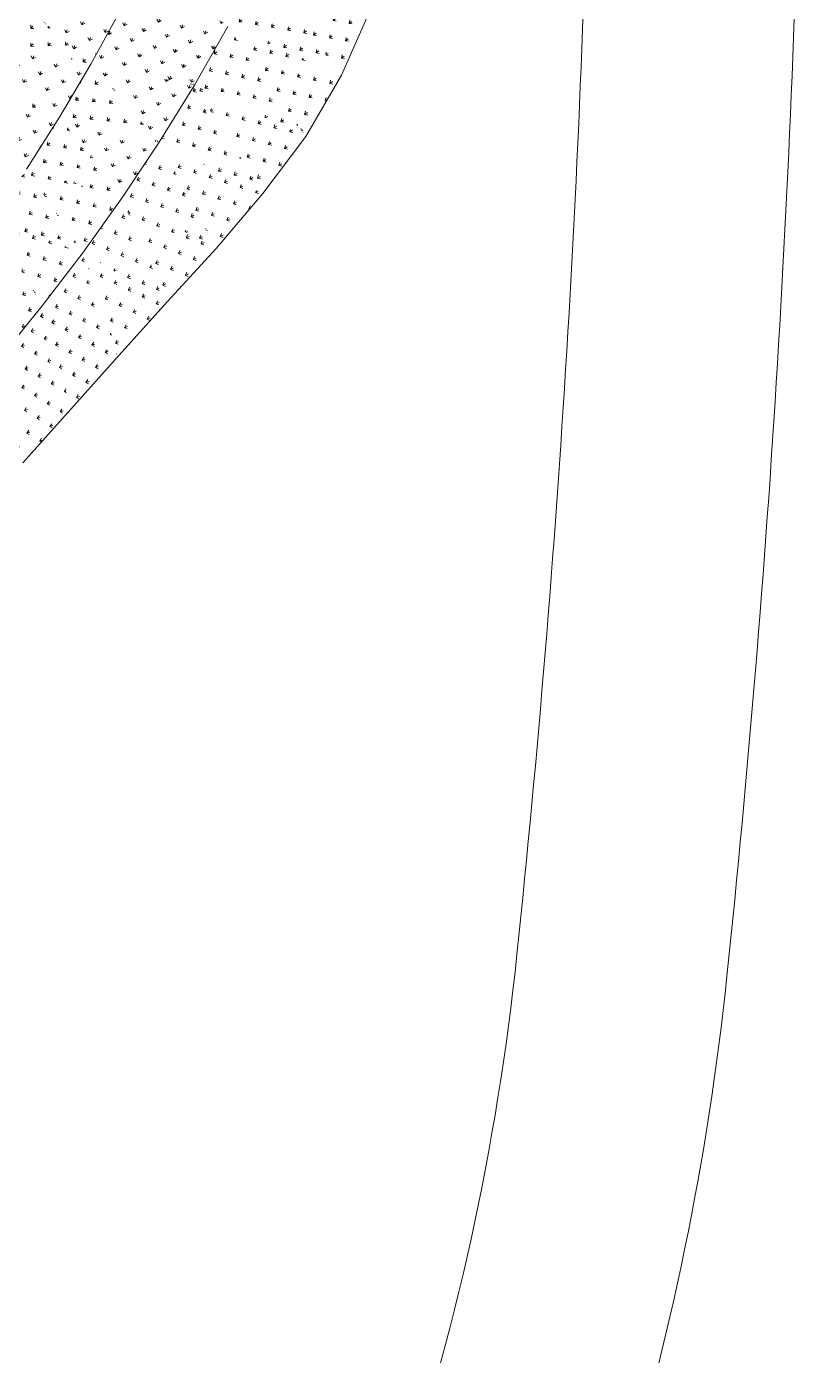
# Model space of a CAD drawing. Header units: millimetres. Extents: x 15878 to 679837, y -72324 to 391440.
# Drawn here: x 209066 to 220078, y -23974 to -5090 of the extents above; entities that cross this region are included whole.
import ezdxf

# ---------------------------------------------------------------- set-up
doc = ezdxf.new("R2010")
doc.units = ezdxf.units.MM
doc.layers.add('A-FLOR', color=192, linetype='Continuous', lineweight=5)
doc.layers.add('A-FLOR-PATT', color=8, linetype='Continuous', lineweight=5)

msp = doc.modelspace()

# ---------------------------------------------------------------- hatches: boundary and pattern name
at = {"layer": 'A-FLOR-PATT'}
h = msp.add_hatch(dxfattribs=at)
h.set_pattern_fill('FP_2327', color=256, style=0, pattern_type=2)
h.set_pattern_definition([(74.521, (104841.62, -77907.13), (-117.36906, 214.6508), [47.525, -310.928]), (31.55, (104841.62, -77907.13), (-117.37225, 214.6495), [46.872, -203.113]), (118.67, (104841.62, -77907.13), (-213.0336, -130.80147), [45.871, -198.773])])
h.paths.add_polyline_path([(211924.5, -5089.6), (210787.8, -4074.6), (210398.7, -4854.9), (210787.8, -4914.8)], flags=0)
h = msp.add_hatch(dxfattribs=at)
h.set_pattern_fill('FP_2329', color=256, style=0, pattern_type=2)
h.set_pattern_definition([(266.277, (220842.19, -12419.19), (160.239, -181.621), [47.188, -308.727]), (223.426, (220842.2, -12419.2), (160.239, -181.62), [47.336, -205.121]), (311.421, (220842.2, -12419.2), (183.35, 173.5425), [45.413, -196.79])])
h.paths.add_polyline_path([(211924.5, -5089.6), (212365.6, -4241.5), (210787.8, -4074.6), (211661.7, -4854.9)], flags=0)
h = msp.add_hatch(dxfattribs=at)
h.set_pattern_fill('FP_2150', color=256, style=0, pattern_type=2)
h.set_pattern_definition([(35.971, (106718.3, -30389.05), (55.24444, 246.16422), [46.666, -305.308]), (350.257, (106718.3, -30389.05), (55.2468, 246.1631), [43.682, -189.29]), (77.351, (106718.3, -30389.05), (-229.61278, 39.4239), [47.304, -204.983])])
h.paths.add_polyline_path([(213543.7, -5778.2), (212365.6, -4241.5), (211924.5, -5089.6)], flags=0)
h = msp.add_hatch(dxfattribs=at)
h.set_pattern_fill('FP_2153', color=256, style=0, pattern_type=2)
h.set_pattern_definition([(36.252, (108492.3, -29585.1), (54.5308, 246.9571), [46.365, -303.345]), (349.988, (108492.3, -29585.1), (54.53205, 246.9572), [43.313, -187.689]), (77.548, (108492.3, -29585.1), (-227.4835, 40.16107), [47.42, -205.486])])
h.paths.add_polyline_path([(213543.7, -5778.2), (213954.9, -4848.4), (212365.6, -4241.5), (212831, -4848.4)], flags=0)
h = msp.add_hatch(dxfattribs=at)
h.set_pattern_fill('FP_2491', color=256, style=0, pattern_type=2)
h.set_pattern_definition([(46.863, (92135.88, -41499.87), (-1.98462, 252.11554), [47.476, -310.608]), (2.131, (92135.88, -41499.87), (-1.98414, 252.1156), [46.311, -200.683]), (90.451, (92135.88, -41499.87), (-246.82335, -9.1851), [47.273, -204.85])])
h.paths.add_polyline_path([(209980.9, -5622.9), (208558, -4358.7), (208187.9, -5111), (208925.9, -5321.7)], flags=0)
h = msp.add_hatch(dxfattribs=at)
h.set_pattern_fill('FP_2495', color=256, style=0, pattern_type=2)
h.set_pattern_definition([(70.937, (97104.7, -72519.87), (-106.12816, 224.34536), [47.578, -311.278]), (27.211, (97104.7, -72519.87), (-106.1285, 224.3454), [47.086, -204.039]), (115.317, (97104.7, -72519.87), (-223.33274, -114.83185), [46.534, -201.647])])
h.paths.add_polyline_path([(209980.9, -5622.9), (210398.7, -4854.9), (208558, -4358.7), (209404.8, -5111)], flags=0)
h = msp.add_hatch(dxfattribs=at)
h.set_pattern_fill('FP_2321', color=256, style=0, pattern_type=2)
h.set_pattern_definition([(71.738, (103191.4, -74733.99), (-106.32018, 220.0415), [47.533, -310.983]), (28.841, (103191.4, -74733.99), (-106.3184, 220.04166), [46.806, -202.824]), (115.789, (103191.4, -74733.99), (-218.665, -120.4173), [45.821, -198.56])])
h.paths.add_polyline_path([(211451.2, -5920.5), (210398.7, -4854.9), (209980.9, -5622.9), (210746.2, -5777.8)], flags=0)
h = msp.add_hatch(dxfattribs=at)
h.set_pattern_fill('FP_2325', color=256, style=0, pattern_type=2)
h.set_pattern_definition([(74.258, (104671.66, -78250.72), (-116.6252, 213.8988), [47.46, -310.506]), (31.434, (104671.66, -78250.72), (-116.6261, 213.89797), [46.97, -203.537]), (118.601, (104671.66, -78250.72), (-213.7424, -130.64274), [45.68, -197.947])])
h.paths.add_polyline_path([(211451.2, -5920.5), (211924.5, -5089.6), (210398.7, -4854.9), (211157.2, -5622.9)], flags=0)
h = msp.add_hatch(dxfattribs=at)
h.set_pattern_fill('FP_2152', color=256, style=0, pattern_type=2)
h.set_pattern_definition([(34.091, (106676.06, -28137.48), (63.5984, 244.0462), [46.665, -305.304]), (348.403, (106676.06, -28137.48), (63.60003, 244.0457), [43.619, -189.014]), (75.394, (106676.06, -28137.48), (-227.88433, 46.763), [47.287, -204.91])])
h.paths.add_polyline_path([(213032.6, -6649.9), (211924.5, -5089.6), (211451.2, -5920.5), (212365.6, -6342.3)], flags=0)
h = msp.add_hatch(dxfattribs=at)
h.set_pattern_fill('FP_2154', color=256, style=0, pattern_type=2)
h.set_pattern_definition([(34.032, (106630.55, -28780.08), (63.7272, 243.86892), [46.718, -305.654]), (348.448, (106630.55, -28780.08), (63.72745, 243.8691), [43.69, -189.323]), (75.355, (106630.55, -28780.08), (-228.29223, 46.663), [47.261, -204.798])])
h.paths.add_polyline_path([(213032.6, -6649.9), (213543.7, -5778.2), (211924.5, -5089.6), (212514.6, -5920.5)], flags=0)
h = msp.add_hatch(dxfattribs=at)
h.set_pattern_fill('FP_2490', color=256, style=0, pattern_type=2)
h.set_pattern_definition([(45.304, (92161.07, -39115.35), (5.28836, 252.0473), [47.454, -310.466]), (0.553, (92161.07, -39115.35), (5.2896, 252.0468), [46.212, -200.252]), (88.798, (92161.07, -39115.35), (-246.45215, -2.3796), [47.269, -204.833])])
h.paths.add_polyline_path([(209536.2, -6377.3), (208187.9, -5111), (207806.2, -5856.4), (208925.6, -6193.5)], flags=0)
h = msp.add_hatch(dxfattribs=at)
h.set_pattern_fill('FP_2496', color=256, style=0, pattern_type=2)
h.set_pattern_definition([(69.908, (96398.1, -71140.19), (-101.94483, 225.77833), [47.565, -311.194]), (26.27, (96398.1, -71140.19), (-101.9447, 225.77783), [47.086, -204.039]), (114.3, (96398.1, -71140.19), (-225.1899, -111.14605), [46.449, -201.278])])
h.paths.add_polyline_path([(209536.2, -6377.3), (209980.9, -5622.9), (208187.9, -5111), (208981.6, -5856.4)], flags=0)
h = msp.add_hatch(dxfattribs=at)
h.set_pattern_fill('FP_2320', color=256, style=0, pattern_type=2)
h.set_pattern_definition([(39.365, (97430.84, -33498.75), (35.11506, 249.18994), [47.269, -309.253]), (354.523, (97430.84, -33498.75), (35.11356, 249.1902), [45.304, -196.318]), (81.979, (97430.84, -33498.75), (-240.5189, 23.0627), [47.185, -204.467])])
h.paths.add_polyline_path([(210948.3, -6733.5), (209980.9, -5622.9), (209536.2, -6377.3), (210746.2, -6682.5)], flags=0)
h = msp.add_hatch(dxfattribs=at)
h.set_pattern_fill('FP_2326', color=256, style=0, pattern_type=2)
h.set_pattern_definition([(71.466, (102955.39, -75089.85), (-105.59006, 219.21202), [47.469, -310.564]), (28.728, (102955.39, -75089.85), (-105.5929, 219.20977), [46.911, -203.28]), (115.72, (102955.39, -75089.85), (-219.395, -120.2548), [45.622, -197.695])])
h.paths.add_polyline_path([(210948.3, -6733.5), (211451.2, -5920.5), (209980.9, -5622.9), (210746.2, -6501.5)], flags=0)
h = msp.add_hatch(dxfattribs=at)
h.set_pattern_fill('FP_2489', color=256, style=0, pattern_type=2)
h.set_pattern_definition([(68.817, (95914.18, -69693.75), (-97.39189, 227.13782), [47.55, -311.096]), (25.295, (95914.18, -69693.75), (-97.3893, 227.1387), [47.074, -203.987]), (113.208, (95914.18, -69693.75), (-226.98876, -107.273), [46.338, -200.799])])
h.paths.add_polyline_path([(209066.1, -7116.9), (209536.2, -6377.3), (207806.2, -5856.4), (208538.7, -6589.2)], flags=0)
h = msp.add_hatch(dxfattribs=at)
h.set_pattern_fill('FP_2145', color=256, style=0, pattern_type=2)
h.set_pattern_definition([(31.355, (108716.78, -24650.49), (76.66162, 240.3088), [46.507, -304.269]), (345.465, (108716.78, -24650.5), (76.66305, 240.30794), [43.173, -187.083]), (72.307, (108716.78, -24650.5), (-222.8869, 57.7854), [47.295, -204.945])])
h.paths.add_polyline_path([(212426, -7464.1), (211451.2, -5920.5), (210948.3, -6733.5), (211924.5, -7216.2)], flags=0)
h = msp.add_hatch(dxfattribs=at)
h.set_pattern_fill('FP_2151', color=256, style=0, pattern_type=2)
h.set_pattern_definition([(30.9, (106849.57, -26498), (77.55326, 238.89661), [46.88, -306.71]), (345.761, (106849.57, -26498), (77.5524, 238.897), [43.689, -189.319]), (72.015, (106849.57, -26498), (-225.849, 57.31343), [47.094, -204.075])])
h.paths.add_polyline_path([(212426, -7464.1), (213032.6, -6649.9), (211451.2, -5920.5), (211964.6, -6733.5)], flags=0)
h = msp.add_hatch(dxfattribs=at)
h.set_pattern_fill('FP_2319', color=256, style=0, pattern_type=2)
h.set_pattern_definition([(36.139, (98131.97, -29228.83), (49.62605, 246.87665), [47.202, -308.819]), (351.18, (98131.97, -29228.83), (49.6247, 246.87735), [45.139, -195.601]), (78.634, (98131.97, -29228.83), (-237.8925, 36.91476), [47.215, -204.6])])
h.paths.add_polyline_path([(210418.4, -7527.8), (209536.2, -6377.3), (209066.1, -7116.9), (209536.2, -7259.7)], flags=0)
h = msp.add_hatch(dxfattribs=at)
h.set_pattern_fill('FP_2322', color=256, style=0, pattern_type=2)
h.set_pattern_definition([(68.669, (101410.14, -71830.1), (-94.24042, 224.0093), [47.48, -310.639]), (26.016, (101410.14, -71830.1), (-94.24076, 224.00944), [46.842, -202.98]), (112.816, (101410.14, -71830.1), (-224.50845, -109.57502), [45.567, -197.458])])
h.paths.add_polyline_path([(210418.4, -7527.8), (210948.3, -6733.5), (209536.2, -6377.3), (210103.3, -7116.9)], flags=0)
h = msp.add_hatch(dxfattribs=at)
h.set_pattern_fill('FP_2144', color=256, style=0, pattern_type=2)
h.set_pattern_definition([(27.993, (112418.14, -20375.95), (92.9226, 234.72178), [46.192, -302.208]), (341.655, (112418.14, -20375.95), (92.92514, 234.72077), [42.415, -183.797]), (68.402, (112418.14, -20375.95), (-214.71663, 71.19623), [47.334, -205.112])])
h.paths.add_polyline_path([(211758.4, -8241.2), (210948.3, -6733.5), (210418.4, -7527.8), (211289.4, -7991.5)], flags=0)
h = msp.add_hatch(dxfattribs=at)
h.set_pattern_fill('FP_2146', color=256, style=0, pattern_type=2)
h.set_pattern_definition([(27.255, (109271.04, -22851.14), (94.33947, 232.40968), [46.802, -306.204]), (342.133, (109271.04, -22851.14), (94.33915, 232.4098), [43.237, -187.36]), (67.906, (109271.04, -22851.14), (-219.4744, 70.7528), [47.03, -203.797])])
h.paths.add_polyline_path([(211758.4, -8241.2), (212426, -7464.1), (210948.3, -6733.5), (211375.1, -7527.8)], flags=0)
h = msp.add_hatch(dxfattribs=at)
h.set_pattern_fill('FP_2318', color=256, style=0, pattern_type=2)
h.set_pattern_definition([(32.96, (99080.06, -25051.33), (63.78007, 243.7836), [47.128, -308.332]), (347.87, (99080.06, -25051.33), (63.7804, 243.78367), [44.967, -194.856]), (75.338, (99080.06, -25051.33), (-234.46825, 50.39585), [47.248, -204.741])])
h.paths.add_polyline_path([(209863.6, -8303), (209066.1, -7116.9), (208572.5, -7840.6), (209066.1, -8017.4)], flags=0)
h = msp.add_hatch(dxfattribs=at)
h.set_pattern_fill('FP_2323', color=256, style=0, pattern_type=2)
h.set_pattern_definition([(32.877, (99030.13, -25796.36), (63.92007, 243.5306), [47.184, -308.698]), (347.906, (99030.13, -25796.36), (63.9211, 243.5296), [45.055, -195.24]), (75.293, (99030.13, -25796.36), (-234.9628, 50.3449), [47.209, -204.571])])
h.paths.add_polyline_path([(209863.6, -8303), (210418.4, -7527.8), (209066.1, -7116.9), (209552.7, -7840.6)], flags=0)
h = msp.add_hatch(dxfattribs=at)
h.set_pattern_fill('FP_2143', color=256, style=0, pattern_type=2)
h.set_pattern_definition([(24.437, (116929.17, -15972.04), (109.79185, 227.68042), [45.757, -299.361]), (337.442, (116929.17, -15972.04), (109.7951, 227.6789), [41.502, -179.841]), (64.255, (116929.17, -15972.04), (-204.4089, 84.911), [47.394, -205.376])])
h.paths.add_polyline_path([(211065.8, -9002.4), (210418.4, -7527.8), (209863.6, -8303), (210418.4, -8625.7)], flags=0)
h = msp.add_hatch(dxfattribs=at)
h.set_pattern_fill('FP_2147', color=256, style=0, pattern_type=2)
h.set_pattern_definition([(23.619, (113280.46, -18510.93), (111.44322, 225.1335), [46.494, -304.187]), (338.037, (113280.46, -18510.93), (111.44295, 225.1345), [42.428, -183.856]), (63.665, (113280.46, -18510.93), (-209.8624, 84.62907), [47.101, -204.106])])
h.paths.add_polyline_path([(211065.8, -9002.4), (211758.4, -8241.2), (210418.4, -7527.8), (210767.3, -8322.4)], flags=0)
h = msp.add_hatch(dxfattribs=at)
h.set_pattern_fill('FP_2315', color=256, style=0, pattern_type=2)
h.set_pattern_definition([(29.797, (100260.02, -20946.72), (77.65067, 239.92265), [47.045, -307.788]), (344.561, (100260.02, -20946.72), (77.6496, 239.9235), [44.792, -194.098]), (72.066, (100260.02, -20946.72), (-230.26983, 63.596), [47.283, -204.893])])
h.paths.add_polyline_path([(209285.9, -9059.8), (208572.5, -7840.6), (208057, -8547.1), (208572.5, -8762.1)], flags=0)
h = msp.add_hatch(dxfattribs=at)
h.set_pattern_fill('FP_2324', color=256, style=0, pattern_type=2)
h.set_pattern_definition([(29.713, (100154.29, -21678.24), (77.7914, 239.66975), [47.105, -308.181]), (344.599, (100154.3, -21678.24), (77.793, 239.6686), [44.883, -194.493]), (72.017, (100154.3, -21678.24), (-230.78, 63.57245), [47.246, -204.732])])
h.paths.add_polyline_path([(209285.9, -9059.8), (209863.6, -8303), (208572.5, -7840.6), (208985.9, -8547.1)], flags=0)
h = msp.add_hatch(dxfattribs=at)
h.set_pattern_fill('FP_2142', color=256, style=0, pattern_type=2)
h.set_pattern_definition([(21.219, (120853, -12143.41), (124.27468, 220.46487), [45.334, -296.594]), (333.559, (120853, -12143.4), (124.2754, 220.46414), [40.723, -176.467]), (60.59, (120853, -12143.41), (-194.4707, 96.7102), [47.452, -205.626])])
h.paths.add_polyline_path([(210377.5, -9764.8), (209863.6, -8303), (209285.9, -9059.8), (209863.6, -9432.9)], flags=0)
h = msp.add_hatch(dxfattribs=at)
h.set_pattern_fill('FP_2148', color=256, style=0, pattern_type=2)
h.set_pattern_definition([(20.579, (117845.21, -14160.26), (125.68688, 218.50276), [45.979, -300.813]), (334.103, (117845.21, -14160.26), (125.68556, 218.5032), [41.473, -179.715]), (60.091, (117845.21, -14160.26), (-198.97473, 96.60796), [47.264, -204.809])])
h.paths.add_polyline_path([(210377.5, -9764.8), (211065.8, -9002.4), (209863.6, -8303), (210129.6, -9059.8)], flags=0)
h = msp.add_hatch(dxfattribs=at)
h.set_pattern_fill('FP_2316', color=256, style=0, pattern_type=2)
h.set_pattern_definition([(26.54, (101518.75, -17593.91), (91.42916, 235.05174), [47.013, -307.58]), (341.258, (101518.75, -17593.91), (91.42983, 235.05154), [44.708, -193.733]), (68.745, (101518.75, -17593.91), (-225.79713, 76.6123), [47.289, -204.919])])
h.paths.add_polyline_path([(208686.6, -9799.2), (209285.9, -9059.8), (208057, -8547.1), (208403.5, -9236.2)], flags=0)
h = msp.add_hatch(dxfattribs=at)
h.set_pattern_fill('FP_2140', color=256, style=0, pattern_type=2)
h.set_pattern_definition([(18.48, (123645.42, -9009.8), (135.74183, 213.86254), [45.011, -294.484]), (330.296, (123645.42, -9009.8), (135.741, 213.86296), [40.204, -174.219]), (57.596, (123645.42, -9009.8), (-186.24765, 106.2519), [47.495, -205.81])])
h.paths.add_polyline_path([(209695.4, -10529), (209285.9, -9059.8), (208686.6, -9799.2), (209285.9, -10232.7)], flags=0)
h = msp.add_hatch(dxfattribs=at)
h.set_pattern_fill('FP_2139', color=256, style=0, pattern_type=2)
h.set_pattern_definition([(18.078, (121701.59, -10375.58), (136.69822, 212.65053), [45.448, -297.343]), (330.672, (121701.6, -10375.58), (136.6986, 212.65025), [40.684, -176.297]), (57.266, (121701.59, -10375.58), (-189.1713, 106.2785), [47.4, -205.398])])
h.paths.add_polyline_path([(209695.4, -10529), (210377.5, -9764.8), (209285.9, -9059.8), (209492, -9799.2)], flags=0)
h = msp.add_hatch(dxfattribs=at)
h.set_pattern_fill('FP_2138', color=256, style=0, pattern_type=2)
h.set_pattern_definition([(16, (124406.68, -7252.62), (145.05084, 207.60677), [45.025, -294.575]), (327.852, (124406.68, -7252.62), (145.05036, 207.6077), [40.17, -174.072]), (55.059, (124406.68, -7252.62), (-181.39433, 113.9998), [47.486, -205.774])])
h.paths.add_polyline_path([(209015.2, -11291.2), (209695.4, -10529), (208686.6, -9799.2), (208845.9, -10522.5)], flags=0)

# ---------------------------------------------------------------- linework, layer by layer
at = {"layer": 'A-FLOR'}
for p, q in [((210398.7, -4854.9), (209980.9, -5622.9)), ((213954.9, -4848.4), (213543.7, -5778.2)), ((211451.2, -5920.5), (211924.5, -5089.6)), ((209980.9, -5622.9), (209536.2, -6377.3)), ((209980.9, -5622.9), (209980.9, -5622.9)), ((213543.7, -5778.2), (213032.6, -6649.9)), ((211451.2, -5920.5), (210948.3, -6733.5)), ((209536.2, -6377.3), (209066.1, -7116.9)), ((210948.3, -6733.5), (210418.4, -7527.8)), ((213032.6, -6649.9), (212426, -7464.1)), ((210418.4, -7527.8), (209863.6, -8303)), ((210418.4, -7527.8), (210418.4, -7527.8)), ((212426, -7464.1), (211758.4, -8241.2)), ((209285.9, -9059.8), (209863.6, -8303)), ((211758.4, -8241.2), (211065.8, -9002.4)), ((208686.6, -9799.2), (209285.9, -9059.8)), ((211065.8, -9002.4), (210377.5, -9764.8)), ((210377.5, -9764.8), (209695.4, -10529)), ((209695.4, -10529), (209015.2, -11291.2))]:
    msp.add_line(p, q, dxfattribs=at)
for centre, radius, start, end in [((18340.3, 2351), 198768.3, 354.044434, 359.005884), ((18340.3, 2351), 201768.3, 354.044434, 359.005884), ((179541.3, -14465.5), 36692.5, 341.22712, 354.04443), ((179541.3, -14465.5), 39692.5, 342.69271, 354.04443)]:
    msp.add_arc(centre, radius, start, end, dxfattribs=at)

doc.saveas('drawing.dxf')
